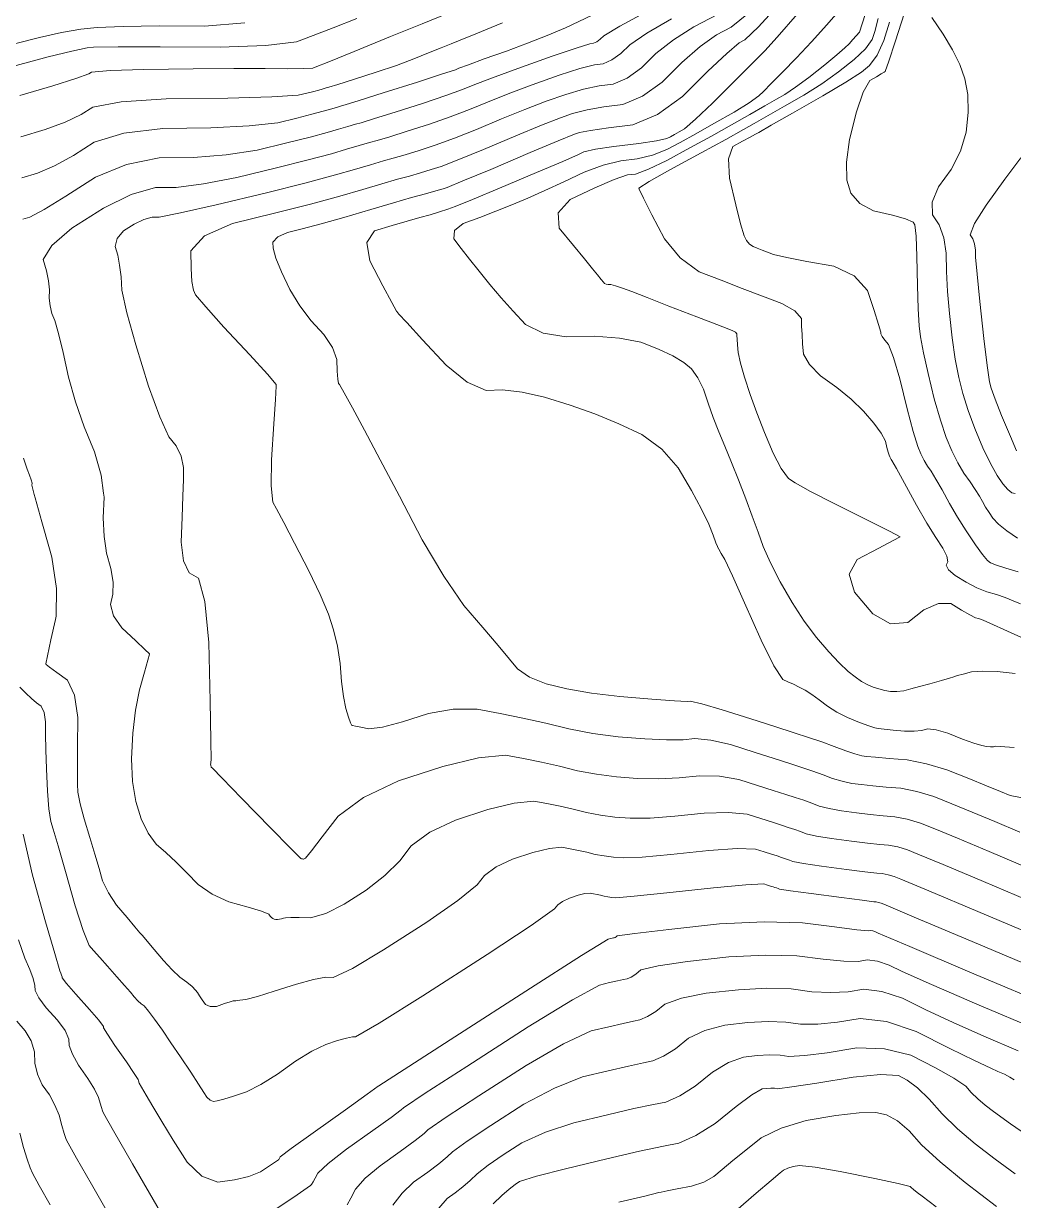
# Model space of a CAD drawing. Header units: inches. Extents: x 1337389 to 1347141, y 407035 to 414577.
# Drawn here: x 1341063.3 to 1341397, y 407256.9 to 407653.8 of the extents above; entities that cross this region are included whole.
import ezdxf

# ---------------------------------------------------------------- set-up
doc = ezdxf.new("R2010")
doc.units = ezdxf.units.IN
doc.header["$MEASUREMENT"] = 0
doc.layers.add('Topo', color=7, linetype='Continuous', lineweight=15, true_color=0x459900)

msp = doc.modelspace()

# ---------------------------------------------------------------- linework, layer by layer
at = {"layer": 'Topo'}
for points, elevation in [([(1341206.773, 407657.394), (1341197.7411, 407653.7419), (1341187.0558, 407649.405), (1341174.7169, 407644.382), (1341166.238, 407640.941), (1341161.6179, 407639.0811), (1341160.8588, 407638.803), (1341157.806, 407638.6339), (1341152.458, 407638.5771), (1341144.8168, 407638.63), (1341134.174, 407638.6001), (1341120.5309, 407638.487), (1341103.8872, 407638.2901), (1341092.4631, 407637.9491), (1341086.2589, 407637.463), (1341085.2741, 407636.833), (1341080.919, 407635.2969), (1341073.192, 407632.8569), (1341062.094, 407629.511)], 930), ([(1341274.1019, 407658.1591), (1341264.3882, 407652.8969), (1341258.9348, 407649.6711), (1341257.7449, 407648.4829), (1341256.5701, 407647.6441), (1341255.4109, 407647.1561), (1341254.2668, 407647.0171), (1341249.6487, 407645.5551), (1341241.5571, 407642.769), (1341229.9899, 407638.659), (1341221.087, 407635.414), (1341214.846, 407633.0331), (1341211.2681, 407631.517), (1341205.702, 407629.496), (1341198.1481, 407626.9689), (1341188.6059, 407623.9379), (1341181.5969, 407621.737), (1341177.1211, 407620.365), (1341175.179, 407619.823), (1341172.63, 407619.0901), (1341169.4741, 407618.1669), (1341165.7111, 407617.054), (1341159.8939, 407615.5109), (1341152.0231, 407613.539), (1341142.0971, 407611.138), (1341131.6229, 407609.4921), (1341120.6001, 407608.6011), (1341109.0291, 407608.464), (1341098.005, 407606.253), (1341087.529, 407601.968), (1341077.6, 407595.6089), (1341070.222, 407591.1399), (1341065.3939, 407588.563), (1341063.117, 407587.8761)], 915), ([(1341399.1681, 407381.165), (1341390.7461, 407384.7259), (1341383.1061, 407387.9002), (1341376.2501, 407390.6872), (1341370.176, 407393.0879), (1341364.4611, 407394.8241), (1341359.1029, 407395.8951), (1341354.103, 407396.2999), (1341349.673, 407396.7158), (1341345.812, 407397.1409), (1341342.5221, 407397.576), (1341339.265, 407398.2739), (1341336.0419, 407399.235), (1341332.854, 407400.4579), (1341329.397, 407401.702), (1341325.6719, 407402.967), (1341321.6792, 407404.253), (1341316.3451, 407405.957), (1341309.6699, 407408.08), (1341301.654, 407410.6222), (1341294.983, 407412.1719), (1341289.6561, 407412.7309), (1341285.672, 407412.2979), (1341280.032, 407412.2489), (1341272.735, 407412.5831), (1341263.7811, 407413.3008), (1341255.239, 407414.4161), (1341247.1082, 407415.9269), (1341239.3879, 407417.8348), (1341231.6721, 407419.5791), (1341223.958, 407421.1601), (1341216.248, 407422.576), (1341208.1951, 407422.569), (1341199.8001, 407421.1392), (1341191.0619, 407418.2838), (1341184.3519, 407416.561), (1341179.6689, 407415.97), (1341177.0129, 407416.5111), (1341175.176, 407416.868), (1341174.1571, 407417.0401), (1341173.9572, 407417.028), (1341173.5209, 407417.9949), (1341172.8519, 407419.941), (1341171.947, 407422.8671), (1341171.1791, 407426.844), (1341170.547, 407431.873), (1341170.0511, 407437.955), (1341169.1468, 407443.781), (1341167.8349, 407449.3531), (1341166.115, 407454.6689), (1341163.351, 407461.308), (1341159.542, 407469.2709), (1341154.688, 407478.5581), (1341151.046, 407485.5021), (1341148.6149, 407490.1051), (1341147.396, 407492.3649), (1341146.84, 407497.902), (1341146.947, 407506.7151), (1341147.7179, 407518.8041), (1341148.2271, 407527.056), (1341148.4742, 407531.4712), (1341148.458, 407532.048), (1341145.514, 407535.5701), (1341139.6401, 407542.0368), (1341130.837, 407551.4479), (1341124.7309, 407558.223), (1341121.3201, 407562.3621), (1341120.6059, 407563.8649), (1341120.0902, 407566.8231), (1341119.7729, 407571.236), (1341119.6531, 407577.1051), (1341124.3121, 407582.1641), (1341133.749, 407586.412), (1341147.9649, 407589.8511), (1341160.0198, 407592.9068), (1341169.9159, 407595.5788), (1341177.653, 407597.8679), (1341184.1411, 407599.766), (1341189.3811, 407601.272), (1341193.374, 407602.386), (1341197.1629, 407603.4879), (1341200.7493, 407604.5751), (1341204.131, 407605.6501), (1341210.019, 407607.906), (1341218.414, 407611.3441), (1341229.3161, 407615.964), (1341237.9489, 407619.53), (1341244.3141, 407622.0399), (1341248.4101, 407623.495), (1341253.2911, 407624.7261), (1341258.956, 407625.7319), (1341265.4059, 407626.513), (1341271.9428, 407629.2679), (1341278.5658, 407633.997), (1341285.278, 407640.6981), (1341291.3999, 407646.0269), (1341296.9339, 407649.9832), (1341301.8791, 407652.5649), (1341307.7582, 407657.252)], 900), ([(1341404.611, 407391.7856), (1341395.9838, 407393.4419), (1341392.6559, 407394.8489), (1341387.985, 407396.757), (1341381.9688, 407399.1649), (1341374.6099, 407402.0751), (1341367.684, 407404.178), (1341361.192, 407405.475), (1341355.1339, 407405.9669), (1341350.572, 407406.3639), (1341347.505, 407406.6659), (1341345.935, 407406.874), (1341343.5999, 407407.5063), (1341340.501, 407408.5643), (1341336.6369, 407410.046), (1341332.449, 407411.553), (1341327.9349, 407413.0861), (1341323.096, 407414.6442), (1341316.6331, 407416.709), (1341308.545, 407419.2811), (1341298.8329, 407422.3611), (1341292.0141, 407424.3769), (1341288.089, 407425.3291), (1341287.0569, 407425.2169), (1341282.7519, 407425.4319), (1341275.175, 407425.9739), (1341264.3251, 407426.844), (1341254.758, 407428.0009), (1341246.4729, 407429.445), (1341239.4701, 407431.1761), (1341233.92, 407433.4151), (1341229.8219, 407436.1639), (1341227.176, 407439.4222), (1341223.285, 407444.0721), (1341218.1492, 407450.114), (1341211.7691, 407457.5481), (1341204.9541, 407467.4059), (1341197.7039, 407479.6858), (1341190.0191, 407494.3899), (1341183.54, 407506.706), (1341178.267, 407516.632), (1341174.2001, 407524.171), (1341171.3821, 407529.3101), (1341169.814, 407532.0521), (1341169.4939, 407532.3939), (1341169.2469, 407533.9098), (1341169.0729, 407536.5979), (1341168.971, 407540.4588), (1341167.4669, 407544.568), (1341164.5609, 407548.926), (1341160.2529, 407553.5319), (1341156.438, 407558.584), (1341153.1189, 407564.0831), (1341150.294, 407570.029), (1341148.3961, 407574.6768), (1341147.4271, 407578.0269), (1341147.3851, 407580.079), (1341149.014, 407581.849), (1341152.3142, 407583.3341), (1341157.2858, 407584.5369), (1341163.6212, 407586.232), (1341171.318, 407588.421), (1341180.3788, 407591.1021), (1341187.9779, 407593.324), (1341194.1161, 407595.0881), (1341198.7918, 407596.3939), (1341202.3519, 407597.4039), (1341204.796, 407598.1211), (1341206.125, 407598.543), (1341211.458, 407600.709), (1341220.7959, 407604.6197), (1341234.1388, 407610.275), (1341243.5699, 407614.2351), (1341249.088, 407616.5002), (1341250.6947, 407617.071), (1341254.505, 407617.7829), (1341260.5189, 407618.637), (1341268.7369, 407619.6331), (1341277.0669, 407623.143), (1341285.507, 407629.168), (1341294.0579, 407637.7069), (1341300.404, 407643.737), (1341304.544, 407647.257), (1341306.479, 407648.2679), (1341311.0568, 407652.7169), (1341318.2799, 407660.605)], 895), ([(1341339.5031, 407659.5209), (1341334.1373, 407653.3641), (1341328.9533, 407647.62), (1341323.9501, 407642.289), (1341319.1302, 407637.37), (1341315.403, 407633.5789), (1341312.7701, 407630.9159), (1341311.2309, 407629.3789), (1341307.9239, 407627.0581), (1341302.8511, 407623.9543), (1341296.0099, 407620.0659), (1341289.953, 407616.664), (1341284.6799, 407613.7461), (1341280.192, 407611.313), (1341275.3589, 407609.468), (1341270.1828, 407608.2112), (1341264.6631, 407607.5419), (1341258.6959, 407606.0169), (1341252.2811, 407603.635), (1341245.419, 407600.3959), (1341239.0809, 407597.4891), (1341233.2679, 407594.915), (1341227.979, 407592.674), (1341222.5861, 407590.5058), (1341217.088, 407588.4121), (1341211.4859, 407586.3909), (1341208.5782, 407583.9761), (1341208.3642, 407581.1689), (1341210.8439, 407577.9669), (1341213.704, 407574.3421), (1341216.943, 407570.2929), (1341220.5619, 407565.8201), (1341224.361, 407561.3381), (1341228.339, 407556.8491), (1341232.4969, 407552.3512), (1341238.461, 407549.4371), (1341246.231, 407548.1058), (1341255.807, 407548.357), (1341264.1879, 407547.7559), (1341271.3751, 407546.3021), (1341277.3671, 407543.994), (1341282.2139, 407541.7399), (1341285.9159, 407539.5379), (1341288.4731, 407537.39), (1341290.6922, 407534.381), (1341292.5719, 407530.5121), (1341294.1141, 407525.7818), (1341295.83, 407520.993), (1341297.7189, 407516.144), (1341299.7801, 407511.2359), (1341301.9782, 407505.827), (1341304.3132, 407499.9179), (1341306.783, 407493.5079), (1341308.991, 407487.6281), (1341310.9371, 407482.2781), (1341312.6221, 407477.4569), (1341315.0981, 407471.8901), (1341318.366, 407465.5771), (1341322.4261, 407458.5171), (1341326.5129, 407452.2259), (1341330.6281, 407446.704), (1341334.7709, 407441.9518), (1341338.3239, 407438.161), (1341341.2869, 407435.3289), (1341343.66, 407433.4571), (1341345.869, 407431.954), (1341347.915, 407430.8201), (1341349.7978, 407430.054), (1341351.713, 407429.4221), (1341353.6581, 407428.922), (1341355.6349, 407428.5548), (1341357.762, 407428.5219), (1341360.0379, 407428.8239), (1341362.464, 407429.4602), (1341365.3991, 407430.2429), (1341368.8429, 407431.173), (1341372.7969, 407432.25), (1341375.5031, 407433.0101), (1341376.963, 407433.4539), (1341377.175, 407433.5809), (1341378.2301, 407433.9109), (1341380.1291, 407434.4429), (1341382.87, 407435.1779), (1341386.6921, 407435.4441), (1341391.5961, 407435.2418), (1341397.5821, 407434.5729)], 885), ([(1341360.3241, 407657.414), (1341357.205, 407647.664), (1341355.017, 407641.0779), (1341353.761, 407637.657), (1341353.438, 407637.4001), (1341352.47, 407636.8009), (1341350.858, 407635.859), (1341348.6021, 407634.575), (1341346.3449, 407630.6222), (1341344.0851, 407624.002), (1341341.8251, 407614.7151), (1341340.7629, 407607.0519), (1341340.8992, 407601.0149), (1341342.2349, 407596.603), (1341345.24, 407593.1639), (1341349.9149, 407590.6972), (1341356.2601, 407589.2021), (1341360.6809, 407587.9131), (1341363.178, 407586.829), (1341363.7519, 407585.9501), (1341364.1971, 407582.091), (1341364.514, 407575.25), (1341364.7009, 407565.4271), (1341364.9631, 407557.6318), (1341365.3, 407551.8639), (1341365.7118, 407548.123), (1341366.6911, 407542.7821), (1341368.239, 407535.8409), (1341370.3539, 407527.2989), (1341372.403, 407520.097), (1341374.3881, 407514.2351), (1341376.3069, 407509.7121), (1341378.2889, 407505.703), (1341380.334, 407502.2071), (1341382.4419, 407499.225), (1341384.1819, 407496.6271), (1341385.5539, 407494.4129), (1341386.559, 407492.583), (1341387.6428, 407490.743), (1341388.8053, 407488.89), (1341390.046, 407487.026), (1341392.0589, 407484.9608), (1341394.8459, 407482.6951), (1341398.4058, 407480.228)], 865), ([(1341137.921, 407654.0771), (1341124.2791, 407652.8841), (1341108.9759, 407652.9911), (1341096.9311, 407652.8649), (1341088.1449, 407652.5061), (1341082.6161, 407651.9139), (1341076.1249, 407650.787), (1341068.669, 407649.126), (1341060.2508, 407646.931)], 940), ([(1341175.619, 407655.4809), (1341167.6669, 407652.3181), (1341160.9211, 407649.7199), (1341155.381, 407647.685), (1341144.944, 407646.376), (1341129.6099, 407645.7919), (1341109.3802, 407645.933), (1341095.153, 407645.948), (1341086.932, 407645.837), (1341084.7139, 407645.5991), (1341079.6229, 407644.4991), (1341071.659, 407642.536), (1341060.822, 407639.7101)], 935), ([(1341062.435, 407615.6331), (1341070.5931, 407618.0919), (1341077.353, 407620.578), (1341082.7158, 407623.0911), (1341086.6822, 407625.6312), (1341096.2519, 407627.4069), (1341111.425, 407628.417), (1341132.201, 407628.6629), (1341147.0321, 407629.063), (1341155.9171, 407629.619), (1341158.8549, 407630.3301), (1341161.1859, 407630.914), (1341162.908, 407631.3699), (1341164.0219, 407631.7002), (1341164.9569, 407631.973), (1341165.7111, 407632.1901), (1341166.2861, 407632.3511), (1341169.2281, 407633.2709), (1341174.5369, 407634.949), (1341182.2121, 407637.3878), (1341188.993, 407639.6899), (1341194.878, 407641.857), (1341199.868, 407643.888), (1341204.051, 407645.586), (1341207.4271, 407646.9522), (1341209.9971, 407647.9851), (1341215.7881, 407650.3689), (1341224.7989, 407654.1019)], 925), ([(1341255.0499, 407656.6071), (1341246.0219, 407652.3381), (1341239.8299, 407649.765), (1341233.204, 407647.1622), (1341226.1451, 407644.529), (1341218.6518, 407641.8669), (1341213.2779, 407639.931), (1341210.023, 407638.7229), (1341208.886, 407638.2409), (1341204.263, 407636.6921), (1341196.1541, 407634.0761), (1341184.558, 407630.393), (1341176.4081, 407627.8199), (1341171.7041, 407626.358), (1341170.4451, 407626.0069), (1341168.7931, 407625.5321), (1341166.7479, 407624.934), (1341164.3101, 407624.2121), (1341160.5399, 407623.212), (1341155.4392, 407621.935), (1341149.0071, 407620.379), (1341139.3272, 407619.278), (1341126.4011, 407618.632), (1341110.227, 407618.4412), (1341097.1289, 407616.8301), (1341087.106, 407613.7999), (1341080.1579, 407609.3501), (1341073.7869, 407605.859), (1341067.9931, 407603.3272), (1341062.776, 407601.755)], 920), ([(1341281.7129, 407655.4339), (1341273.3919, 407650.607), (1341267.7159, 407646.68), (1341264.6861, 407643.6541), (1341261.694, 407641.519), (1341258.7431, 407640.275), (1341255.83, 407639.9221), (1341250.8633, 407638.6121), (1341243.841, 407636.344), (1341234.765, 407633.1191), (1341226.707, 407630.119), (1341219.6691, 407627.344), (1341213.65, 407624.793), (1341207.1411, 407622.299), (1341200.1421, 407619.8629), (1341192.653, 407617.4839), (1341186.786, 407615.654), (1341182.5389, 407614.372), (1341179.913, 407613.6391), (1341176.467, 407612.6491), (1341172.2, 407611.401), (1341167.1129, 407609.896), (1341159.2479, 407607.8099), (1341148.607, 407605.1438), (1341135.1869, 407601.8978), (1341123.9193, 407599.707), (1341114.7998, 407598.5699), (1341107.831, 407598.487), (1341099.635, 407596.1591), (1341090.212, 407591.5831), (1341079.561, 407584.762), (1341072.81, 407578.967), (1341069.96, 407574.1989), (1341071.0091, 407570.4572), (1341071.6899, 407567.0451), (1341072.002, 407563.962), (1341071.946, 407561.2089), (1341072.2319, 407558.5691), (1341072.8599, 407556.0429), (1341073.832, 407553.6302), (1341075.084, 407549.2489), (1341076.617, 407542.8992), (1341078.431, 407534.5801), (1341080.8051, 407526.2199), (1341083.74, 407517.817), (1341087.235, 407509.3721), (1341089.467, 407501.4492), (1341090.2609, 407495.3819)], 910), ([(1341297.2792, 407656.8631), (1341289.3231, 407652.708), (1341282.3959, 407648.3171), (1341276.4969, 407643.6891), (1341271.6259, 407638.8251), (1341266.8181, 407635.394), (1341262.0742, 407633.3943), (1341257.393, 407632.827), (1341252.077, 407631.669), (1341246.1261, 407629.9199), (1341239.539, 407627.5799), (1341232.328, 407624.824), (1341224.4931, 407621.654), (1341216.0318, 407618.0681), (1341208.5801, 407615.1022), (1341202.1361, 407612.7561), (1341196.7009, 407611.0298), (1341191.974, 407609.571), (1341187.956, 407608.379), (1341184.6469, 407607.4559), (1341180.3039, 407606.2071), (1341174.9271, 407604.6341), (1341168.515, 407602.737), (1341158.6029, 407600.1089), (1341145.1899, 407596.749), (1341128.2779, 407592.6581), (1341116.214, 407589.9209), (1341108.9989, 407588.5391), (1341106.634, 407588.5112), (1341103.851, 407587.72), (1341100.6521, 407586.1669), (1341097.036, 407583.851), (1341094.8978, 407581.3348), (1341094.238, 407578.619), (1341095.056, 407575.703), (1341095.6989, 407572.2761), (1341096.1679, 407568.3371), (1341096.4631, 407563.8859), (1341098.1118, 407556.264), (1341101.1159, 407545.4719), (1341105.4751, 407531.51), (1341109.2091, 407521.1712), (1341112.3169, 407514.4549), (1341114.7998, 407511.3619), (1341116.4429, 407507.9221), (1341117.2459, 407504.1341), (1341117.2101, 407499.9998), (1341117.063, 407494.4192), (1341116.8058, 407487.3911), (1341116.4401, 407478.917), (1341117.2291, 407472.653), (1341119.1732, 407468.601), (1341122.2731, 407466.7601), (1341124.4801, 407458.929), (1341125.7962, 407445.1098), (1341126.2201, 407425.3008), (1341126.478, 407412.0109), (1341126.572, 407405.2379), (1341126.5001, 407404.9819), (1341126.445, 407404.6959), (1341126.409, 407404.379), (1341126.39, 407404.0311), (1341126.4029, 407403.7211), (1341126.4471, 407403.45), (1341126.5221, 407403.216), (1341126.6151, 407403.0229), (1341126.7259, 407402.8689), (1341126.856, 407402.7559), (1341130.2159, 407399.3121), (1341136.8051, 407392.5358), (1341146.624, 407382.4281), (1341153.2731, 407375.6609), (1341156.7501, 407372.2339), (1341157.056, 407372.1471), (1341157.3151, 407372.0879), (1341157.5281, 407372.0549), (1341157.6939, 407372.048), (1341157.897, 407372.1031), (1341158.1373, 407372.22), (1341158.414, 407372.3979), (1341160.3761, 407374.8399), (1341164.0251, 407379.545), (1341169.359, 407386.5153), (1341177.9149, 407392.7951), (1341189.693, 407398.385), (1341204.692, 407403.286), (1341216.7171, 407406.1799), (1341225.7689, 407407.069), (1341231.8469, 407405.9519), (1341237.927, 407404.706), (1341244.009, 407403.3319), (1341250.0941, 407401.828), (1341256.5031, 407400.6361), (1341263.2372, 407399.7579), (1341270.295, 407399.192), (1341277.312, 407399.066), (1341284.288, 407399.3801), (1341291.2221, 407400.1329), (1341297.9521, 407399.9671), (1341304.476, 407398.8829), (1341310.794, 407396.879), (1341316.0561, 407395.205), (1341320.2612, 407393.862), (1341323.4089, 407392.8479), (1341326.345, 407391.8509), (1341329.07, 407390.871), (1341331.584, 407389.9061), (1341334.9299, 407389.0421), (1341339.1081, 407388.2789), (1341344.1191, 407387.6169), (1341348.7738, 407387.0683), (1341353.0719, 407386.6338), (1341357.013, 407386.3138), (1341361.2371, 407385.4701), (1341365.7431, 407384.102), (1341370.5311, 407382.2089), (1341378.2281, 407379.0422), (1341388.8351, 407374.6019), (1341402.3518, 407368.887)], 905), ([(1341324.206, 407657.0611), (1341317.3297, 407649.225), (1341313.2569, 407644.659), (1341311.988, 407643.364), (1341308.613, 407639.9761), (1341303.1338, 407634.4959), (1341295.5489, 407626.9229), (1341289.8947, 407621.5341), (1341286.1708, 407618.3302), (1341284.3772, 407617.3102), (1341282.7891, 407616.4179), (1341281.4069, 407615.6531), (1341280.2299, 407615.0151), (1341276.661, 407614.2529), (1341270.6999, 407613.365), (1341262.348, 407612.3529), (1341256.1811, 407611.3959), (1341252.1979, 407610.4931), (1341250.4011, 407609.645), (1341245.0701, 407607.3271), (1341236.203, 407603.5401), (1341223.8022, 407598.2849), (1341214.689, 407594.4759), (1341208.8651, 407592.114), (1341206.3301, 407591.1999), (1341203.495, 407590.2702), (1341200.3599, 407589.3259), (1341196.925, 407588.367), (1341192.6508, 407587.1411), (1341187.5368, 407585.6469), (1341181.5833, 407583.885), (1341179.0872, 407579.92), (1341180.0471, 407573.7529), (1341184.4649, 407565.382), (1341187.472, 407559.7219), (1341189.068, 407556.773), (1341189.2531, 407556.5327), (1341189.425, 407556.3139), (1341189.5832, 407556.1161), (1341189.727, 407555.9379), (1341192.4732, 407552.953), (1341197.822, 407547.1589), (1341205.7751, 407538.5582), (1341212.9229, 407532.8721), (1341219.2671, 407530.103), (1341224.808, 407530.248), (1341231.3751, 407529.465), (1341238.9691, 407527.7532), (1341247.5909, 407525.113), (1341255.9329, 407522.1491), (1341263.997, 407518.8629), (1341271.7818, 407515.253), (1341278.456, 407510.2929), (1341284.019, 407503.984), (1341288.471, 407496.3248), (1341291.916, 407489.982), (1341294.354, 407484.9542), (1341295.785, 407481.242), (1341296.7519, 407478.7281), (1341297.2559, 407477.4141), (1341297.296, 407477.298), (1341297.714, 407476.5401), (1341298.511, 407475.1401), (1341299.6851, 407473.0989), (1341302.316, 407467.5408), (1341306.4039, 407458.4679), (1341311.9491, 407445.88), (1341316.2339, 407437.2441), (1341319.2582, 407432.5621), (1341321.0229, 407431.832), (1341322.8721, 407430.9931), (1341324.8051, 407430.0441), (1341326.8219, 407428.9849), (1341329.0801, 407427.5572), (1341331.5809, 407425.7619), (1341334.3229, 407423.599), (1341337.506, 407421.6058), (1341341.131, 407419.7831), (1341345.1961, 407418.1301), (1341348.2728, 407416.96), (1341350.3621, 407416.272), (1341351.4629, 407416.0679), (1341353.493, 407415.8189), (1341356.452, 407415.525), (1341360.3389, 407415.1871), (1341363.5651, 407415.1389), (1341366.129, 407415.383), (1341368.031, 407415.918), (1341370.956, 407415.6188), (1341374.903, 407414.4869), (1341379.8741, 407412.522), (1341383.711, 407411.121), (1341386.414, 407410.284), (1341387.9821, 407410.011), (1341389.2741, 407409.8961), (1341390.2899, 407409.9372), (1341391.029, 407410.1349), (1341397.3351, 407409.616)], 890), ([(1341347.037, 407656.8279), (1341345.1199, 407650.8729), (1341344.0681, 407649.666), (1341342.8959, 407648.382), (1341341.6051, 407647.0199), (1341340.1939, 407645.5809), (1341337.474, 407643.2081), (1341333.4431, 407639.9021), (1341328.104, 407635.664), (1341323.617, 407632.3098), (1341319.9839, 407629.8421), (1341317.2039, 407628.259), (1341313.2769, 407626.025), (1341308.201, 407623.14), (1341301.9782, 407619.603), (1341295.2289, 407615.836), (1341287.9539, 407611.8382), (1341280.1541, 407607.6111), (1341274.058, 407604.6829), (1341269.666, 407603.0571), (1341266.9781, 407602.7309), (1341262.398, 407601.198), (1341255.924, 407598.4569), (1341247.556, 407594.507), (1341243.56, 407589.946), (1341243.934, 407584.7721), (1341248.6779, 407578.9851), (1341252.404, 407574.4311), (1341255.112, 407571.11), (1341256.801, 407569.021), (1341258.0491, 407567.4978), (1341258.8549, 407566.5389), (1341259.22, 407566.1449), (1341259.742, 407565.89), (1341260.4228, 407565.7729), (1341261.261, 407565.795), (1341262.8648, 407565.4071), (1341265.2328, 407564.61), (1341268.367, 407563.4039), (1341273.5869, 407561.381), (1341280.894, 407558.542), (1341290.2871, 407554.886), (1341297.0031, 407552.2779), (1341301.0399, 407550.7171), (1341302.3989, 407550.203), (1341303.3101, 407549.6802), (1341303.773, 407549.1501), (1341303.7861, 407548.6131), (1341303.8668, 407547.3949), (1341304.0131, 407545.497), (1341304.225, 407542.919), (1341304.9999, 407539.258), (1341306.337, 407534.5152), (1341308.237, 407528.6892), (1341310.483, 407522.4731), (1341313.0759, 407515.8671), (1341316.0151, 407508.8711), (1341318.7289, 407503.7102), (1341321.2181, 407500.3839), (1341323.4831, 407498.8919), (1341328.674, 407496.0459), (1341336.791, 407491.8451), (1341347.8349, 407486.29), (1341355.199, 407482.5839), (1341358.8919, 407480.7088), (1341356.4789, 407479.4281), (1341351.6501, 407476.902), (1341344.4081, 407473.115), (1341341.6599, 407468.1609), (1341343.4039, 407462.0409), (1341349.6419, 407454.7539), (1341355.634, 407451.3372), (1341361.3811, 407451.79), (1341366.882, 407456.112), (1341371.7491, 407458.2499), (1341375.9823, 407458.203), (1341379.5809, 407455.9709), (1341382.3292, 407454.382), (1341384.2272, 407453.436), (1341385.2741, 407453.134), (1341386.2331, 407452.8149), (1341387.103, 407452.4791), (1341387.8851, 407452.1262), (1341396.2821, 407448.337), (1341412.296, 407441.114)], 880), ([(1341351.4711, 407655.548), (1341350.2851, 407651.1379), (1341349.4289, 407648.4628), (1341347.1151, 407645.2951), (1341343.3421, 407641.636), (1341338.112, 407637.4829), (1341332.4549, 407633.4801), (1341326.3721, 407629.6249), (1341319.8621, 407625.9192), (1341314.2989, 407622.7518), (1341309.682, 407620.1263), (1341306.0109, 407618.0399), (1341300.042, 407614.7404), (1341291.774, 407610.2271), (1341281.2071, 407604.5001), (1341274.1959, 407600.5371), (1341270.741, 407598.3371), (1341270.8421, 407597.9009), (1341272.322, 407594.8919), (1341275.1821, 407589.3091), (1341279.423, 407581.154), (1341284.718, 407574.7571), (1341291.0669, 407570.1182), (1341298.4719, 407567.2359), (1341305.588, 407564.4909), (1341312.4161, 407561.882), (1341318.955, 407559.408), (1341323.3379, 407556.897), (1341325.5621, 407554.3468), (1341325.629, 407551.7581), (1341325.7669, 407548.897), (1341325.9771, 407545.7619), (1341326.258, 407542.3541), (1341328.2759, 407538.775), (1341332.031, 407535.0271), (1341337.523, 407531.109), (1341342.335, 407527.1458), (1341346.4661, 407523.1369), (1341349.9179, 407519.0819), (1341352.3917, 407515.6798), (1341353.889, 407512.9299), (1341354.408, 407510.834), (1341354.8281, 407509.2619), (1341355.1491, 407508.2139), (1341355.3709, 407507.6907), (1341355.6009, 407507.227), (1341355.8379, 407506.8221), (1341356.082, 407506.477), (1341357.5911, 407503.7941), (1341360.3672, 407498.7729), (1341364.4081, 407491.4151), (1341367.8951, 407485.3202), (1341370.826, 407480.4871), (1341373.2029, 407476.9179), (1341374.5752, 407474.1659), (1341374.9419, 407472.2322), (1341374.305, 407471.1159), (1341375.1209, 407469.603), (1341377.3881, 407467.6929), (1341381.108, 407465.3858), (1341384.6679, 407463.536), (1341388.0692, 407462.1431), (1341391.3101, 407461.207), (1341394.2772, 407460.218), (1341396.97, 407459.1778), (1341399.3879, 407458.086)], 875), ([(1341355.305, 407654.276), (1341353.3171, 407648.0632), (1341351.066, 407643.1871), (1341348.5521, 407639.646), (1341345.775, 407637.442), (1341340.5109, 407634.029), (1341332.7591, 407629.408), (1341322.52, 407623.5779), (1341315.3221, 407619.48), (1341311.1629, 407617.113), (1341310.0449, 407616.4771), (1341308.226, 407615.4721), (1341305.707, 407614.096), (1341302.4873, 407612.3511), (1341301.0282, 407608.2039), (1341301.3299, 407601.6539), (1341303.393, 407592.7021), (1341305.0361, 407586.2178), (1341306.2589, 407582.2051), (1341307.062, 407580.6601), (1341308.064, 407579.449), (1341309.267, 407578.5697), (1341310.6691, 407578.0251), (1341312.2859, 407577.403), (1341314.1201, 407576.704), (1341316.169, 407575.929), (1341320.587, 407574.892), (1341327.3741, 407573.5919), (1341336.5289, 407572.0291), (1341343.3689, 407568.742), (1341347.893, 407563.73), (1341350.101, 407556.9939), (1341351.579, 407552.3141), (1341352.328, 407549.6899), (1341352.3468, 407549.1219), (1341352.7849, 407548.2442), (1341353.642, 407547.0561), (1341354.9171, 407545.558), (1341356.6011, 407541.191), (1341358.6939, 407533.9561), (1341361.196, 407523.8519), (1341363.221, 407516.2751), (1341364.7691, 407511.2239), (1341365.8392, 407508.7012), (1341366.9451, 407506.4649), (1341368.086, 407504.5139), (1341369.262, 407502.851), (1341370.8869, 407500.21), (1341372.961, 407496.5931), (1341375.4839, 407491.9991), (1341378.204, 407487.3771), (1341381.123, 407482.7249), (1341384.2381, 407478.0451), (1341386.6451, 407474.696), (1341388.343, 407472.6791), (1341389.3319, 407471.994), (1341391.3758, 407471.1369), (1341394.4748, 407470.1091), (1341398.6281, 407468.9089)], 870), ([(1341369.484, 407655.8758), (1341373.3289, 407650.2781), (1341376.478, 407644.9681), (1341378.932, 407639.9451), (1341380.6889, 407635.2099), (1341381.628, 407629.8411), (1341381.751, 407623.8392), (1341381.057, 407617.2032), (1341379.1649, 407610.8011), (1341376.0771, 407604.6341), (1341371.791, 407598.702), (1341369.6839, 407593.5999), (1341369.7559, 407589.3281), (1341372.0051, 407585.886), (1341373.5429, 407581.5541), (1341374.3712, 407576.3329), (1341374.487, 407570.223), (1341374.8632, 407563.439), (1341375.4989, 407555.98), (1341376.3949, 407547.8492), (1341377.431, 407540.655), (1341378.6071, 407534.4), (1341379.9232, 407529.084), (1341381.723, 407523.3661), (1341384.0069, 407517.2451), (1341386.775, 407510.723), (1341389.2788, 407505.4429), (1341391.518, 407501.4051), (1341393.4938, 407498.6101), (1341395.1639, 407496.6729), (1341396.5299, 407495.5949), (1341397.5912, 407495.3749)], 860), ([(1341399.4959, 407608.497), (1341394.1601, 407601.3469), (1341387.8469, 407592.6079), (1341383.9319, 407586.3311), (1341382.4159, 407582.5178), (1341383.3001, 407581.167), (1341383.903, 407579.4658), (1341384.228, 407577.417), (1341384.2739, 407575.0178), (1341384.7639, 407569.2451), (1341385.699, 407560.0969), (1341387.0779, 407547.5739), (1341388.1699, 407538.5279), (1341388.9741, 407532.9598), (1341389.492, 407530.8689), (1341390.8449, 407527.1011), (1341393.0319, 407521.657), (1341396.053, 407514.5371), (1341398.099, 407509.7592)], 855), ([(1341063.2939, 407507.226), (1341064.488, 407503.5801), (1341065.3409, 407501.519), (1341065.901, 407499.9321), (1341066.167, 407498.8189), (1341066.14, 407498.1801), (1341066.93, 407495.0329)], 915), ([(1341066.93, 407495.0329), (1341067.2363, 407493.8111), (1341069.4552, 407485.711), (1341072.0251, 407476.614)], 915), ([(1341090.2609, 407495.3819), (1341090.4361, 407494.0478), (1341090.1409, 407487.1678), (1341090.43, 407480.867), (1341091.0321, 407476.91)], 910), ([(1341072.0251, 407476.614), (1341072.798, 407473.8799), (1341073.2701, 407470.819)], 915), ([(1341091.0321, 407476.91), (1341091.3011, 407475.143), (1341092.7559, 407469.9958), (1341093.4651, 407465.3969), (1341093.43, 407461.3449), (1341092.6489, 407457.8411), (1341093.6699, 407454.0589), (1341096.491, 407449.9989), (1341101.1141, 407445.661), (1341104.1951, 407442.744), (1341105.7339, 407441.2489), (1341105.732, 407441.1749), (1341105.1671, 407439.1269), (1341104.0399, 407435.1039), (1341102.3491, 407429.106), (1341101.068, 407422.231), (1341100.1951, 407414.478), (1341099.7309, 407405.8469), (1341100.0421, 407398.1611), (1341101.128, 407391.4181), (1341102.988, 407385.6201), (1341105.3001, 407380.8208), (1341108.066, 407377.0211), (1341111.284, 407374.219), (1341114.7159, 407371.0271), (1341118.3611, 407367.4449), (1341122.2201, 407363.473), (1341126.9509, 407360.2139), (1341132.5541, 407357.669), (1341139.0288, 407355.838), (1341143.508, 407354.4209), (1341145.9929, 407353.4189), (1341146.4819, 407352.832), (1341146.949, 407352.3618), (1341147.3931, 407352.0091), (1341147.8138, 407351.7751), (1341148.329, 407351.6519), (1341148.9369, 407351.642), (1341149.6379, 407351.7449), (1341150.324, 407351.8839), (1341150.993, 407352.06), (1341151.648, 407352.273), (1341153.3839, 407352.364), (1341156.2031, 407352.3339), (1341160.1042, 407352.183), (1341165.1741, 407353.6722), (1341171.413, 407356.7999), (1341178.822, 407361.5672), (1341185.0618, 407366.4452), (1341190.1319, 407371.432), (1341194.0328, 407376.529), (1341200.291, 407381.122), (1341208.905, 407385.211), (1341219.8751, 407388.7951), (1341228.6698, 407390.9119), (1341235.2901, 407391.5619), (1341239.735, 407390.745), (1341244.182, 407389.8339), (1341248.631, 407388.8281), (1341253.081, 407387.729), (1341257.768, 407386.8571), (1341262.6932, 407386.2151), (1341267.8551, 407385.8009), (1341274.5921, 407385.883), (1341282.903, 407386.4611), (1341292.789, 407387.535), (1341300.9212, 407387.762), (1341307.2971, 407387.1431), (1341311.9192, 407385.678), (1341315.7681, 407384.4541), (1341318.8429, 407383.4712), (1341321.1461, 407382.7299), (1341323.294, 407382), (1341325.2868, 407381.2829), (1341327.1261, 407380.5779), (1341330.595, 407379.811), (1341335.6952, 407378.9821), (1341342.4261, 407378.092), (1341347.875, 407377.4209), (1341352.04, 407376.9681), (1341354.924, 407376.7341), (1341358.0129, 407376.1169), (1341361.3089, 407375.116), (1341364.8109, 407373.731), (1341373.3499, 407370.1851), (1341386.9251, 407364.4783), (1341405.5359, 407356.6099)], 910), ([(1341073.2701, 407470.819), (1341074.429, 407463.308), (1341074.3471, 407453.995), (1341074.083, 407452.8092)], 915), ([(1341074.083, 407452.8092), (1341072.5529, 407445.9409), (1341071.374, 407440.555), (1341070.8091, 407437.839), (1341070.86, 407437.792), (1341070.893, 407437.7441), (1341070.909, 407437.6952), (1341070.9068, 407437.646), (1341072.106, 407436.7379), (1341074.5039, 407434.9732), (1341078.1019, 407432.349), (1341080.4679, 407427.3021), (1341081.6, 407419.83), (1341081.5, 407409.9339), (1341081.475, 407402.4301), (1341081.5251, 407397.3181), (1341081.6499, 407394.596), (1341082.3839, 407390.6822), (1341083.7289, 407385.574), (1341085.6819, 407379.272), (1341087.3721, 407373.699), (1341088.799, 407368.8528), (1341089.963, 407364.7341), (1341091.916, 407360.602), (1341094.6591, 407356.455), (1341098.1929, 407352.294), (1341100.8269, 407349.2099), (1341102.561, 407347.2029), (1341103.3951, 407346.2741), (1341104.9988, 407344.397), (1341107.3731, 407341.5721), (1341110.5169, 407337.7991), (1341113.4011, 407334.693), (1341116.0231, 407332.2558), (1341118.3839, 407330.4849), (1341120.1541, 407329.0231), (1341121.333, 407327.869), (1341121.92, 407327.023), (1341122.6639, 407325.9308), (1341123.5641, 407324.5941), (1341124.6201, 407323.012), (1341126.2258, 407322.2712), (1341128.3798, 407322.3709), (1341131.0831, 407323.312), (1341132.933, 407323.927), (1341133.928, 407324.214), (1341134.07, 407324.174), (1341134.845, 407324.247), (1341136.2542, 407324.4331), (1341138.2971, 407324.732), (1341142.1499, 407325.74), (1341147.811, 407327.4568), (1341155.281, 407329.883), (1341161.0829, 407331.4689), (1341165.217, 407332.214), (1341167.6831, 407332.1179), (1341174.174, 407335.174), (1341184.689, 407341.38), (1341199.2299, 407350.7371), (1341209.7469, 407358.0488), (1341216.2391, 407363.3179), (1341218.708, 407366.5441), (1341222.667, 407369.4491), (1341228.1167, 407372.0359), (1341235.0579, 407374.3039), (1341240.6231, 407375.6431), (1341244.8112, 407376.0549), (1341247.6239, 407375.5381), (1341250.4371, 407374.9611), (1341253.2521, 407374.3248), (1341256.0671, 407373.6291), (1341259.0331, 407373.0779), (1341262.1491, 407372.6719), (1341265.4151, 407372.41), (1341271.872, 407372.7001), (1341281.519, 407373.5421), (1341294.356, 407374.937), (1341303.8888, 407375.5579), (1341310.1191, 407375.404), (1341313.0439, 407374.4769), (1341315.4791, 407373.7021), (1341317.4259, 407373.0799), (1341318.8833, 407372.6109), (1341320.2419, 407372.1489), (1341321.504, 407371.6949), (1341322.667, 407371.2491), (1341326.26, 407370.5791), (1341332.2822, 407369.6849), (1341340.7329, 407368.567), (1341346.975, 407367.773), (1341351.0091, 407367.3021), (1341352.8341, 407367.1541), (1341354.7893, 407366.7629), (1341356.8749, 407366.1291), (1341359.092, 407365.2531), (1341368.472, 407361.3281), (1341385.0141, 407354.3552), (1341408.7199, 407344.3329)], 915), ([(1341062.0181, 407430.0099), (1341064.0641, 407427.939), (1341065.9469, 407426.181), (1341067.665, 407424.7351), (1341069.22, 407423.6021), (1341070.243, 407421.462), (1341070.7331, 407418.318), (1341070.691, 407414.1679), (1341070.7789, 407408.8889), (1341070.9949, 407402.48), (1341071.3421, 407394.941), (1341071.8451, 407389.0349), (1341072.5062, 407384.763), (1341073.3241, 407382.1229), (1341074.963, 407376.494), (1341077.422, 407367.8729), (1341080.702, 407356.261), (1341083.381, 407347.9411), (1341085.459, 407342.91), (1341086.9371, 407341.1711), (1341088.9879, 407338.8231), (1341091.6129, 407335.8661), (1341094.812, 407332.301), (1341097.3829, 407329.398), (1341099.3259, 407327.1589), (1341100.6392, 407325.5819), (1341101.844, 407324.284), (1341102.94, 407323.2659), (1341103.927, 407322.5261), (1341105.45, 407320.785), (1341107.5112, 407318.0429), (1341110.1089, 407314.2991), (1341112.9989, 407310.0682), (1341116.183, 407305.348), (1341119.661, 407300.1399), (1341122.314, 407296.1351), (1341124.142, 407293.3328), (1341125.1451, 407291.7328), (1341126.222, 407290.7191), (1341127.3719, 407290.292), (1341128.595, 407290.4511), (1341130.843, 407291.052), (1341134.1179, 407292.0932), (1341138.4179, 407293.577), (1341143.3391, 407296.0302), (1341148.8809, 407299.4531), (1341155.0452, 407303.846), (1341160.4859, 407307.2071), (1341165.2049, 407309.537), (1341169.202, 407310.8351), (1341172.2109, 407311.687), (1341174.2311, 407312.093), (1341175.262, 407312.0539), (1341183.173, 407316.676), (1341197.9661, 407325.9601), (1341219.639, 407339.9059), (1341234.4319, 407349.654), (1341242.3471, 407355.2051), (1341243.382, 407356.558), (1341245.043, 407357.777), (1341247.329, 407358.862), (1341250.2411, 407359.813), (1341252.5749, 407360.3749), (1341254.3319, 407360.548), (1341255.5121, 407360.331), (1341256.692, 407360.0891), (1341257.8729, 407359.822), (1341259.054, 407359.5299), (1341260.298, 407359.2991), (1341261.6052, 407359.128), (1341262.975, 407359.0178), (1341269.1509, 407359.517), (1341280.1339, 407360.6241), (1341295.9228, 407362.339), (1341306.858, 407363.3527), (1341312.94, 407363.665), (1341314.1679, 407363.275), (1341315.1911, 407362.95), (1341316.0079, 407362.6889), (1341316.62, 407362.4922), (1341317.1909, 407362.298), (1341317.7201, 407362.108), (1341318.2091, 407361.9197), (1341321.9251, 407361.347), (1341328.8691, 407360.388), (1341339.0398, 407359.0429), (1341346.0759, 407358.125), (1341349.9782, 407357.6352), (1341350.744, 407357.5729), (1341351.5661, 407357.4091), (1341352.4421, 407357.1429), (1341353.3728, 407356.775), (1341363.594, 407352.471), (1341383.104, 407344.231), (1341411.9039, 407332.055)], 920), ([(1341102.0281, 407297.2301), (1341101.9148, 407297.6522), (1341100.5609, 407299.776), (1341097.966, 407303.6021), (1341094.13, 407309.1291), (1341091.5671, 407312.9729), (1341090.2771, 407315.1331), (1341090.2599, 407315.6091), (1341088.6981, 407317.6539), (1341085.5911, 407321.2672), (1341080.94, 407326.4492), (1341077.8381, 407330.023), (1341076.2849, 407331.9891), (1341076.2801, 407332.3471), (1341076.1541, 407332.8649), (1341075.9081, 407333.5431), (1341075.542, 407334.3799), (1341073.82, 407340.1661), (1341070.744, 407350.9002), (1341066.314, 407366.5829), (1341063.2041, 407380.43)], 925), ([(1341412.3231, 407321.2531), (1341382.3628, 407333.9191), (1341362.0731, 407342.5221), (1341351.4508, 407347.0619), (1341350.498, 407347.5391), (1341349.6499, 407347.822), (1341348.9059, 407347.91), (1341348.2661, 407347.804), (1341344.216, 407348.2129), (1341336.754, 407349.136), (1341325.8811, 407350.573), (1341312.9438, 407350.914), (1341297.943, 407350.157), (1341280.877, 407348.304), (1341269.376, 407346.9679), (1341263.4382, 407346.15), (1341263.0651, 407345.85), (1341262.7259, 407345.6328), (1341262.42, 407345.4991), (1341262.1481, 407345.4481), (1341261.7229, 407345.3559), (1341261.1441, 407345.222), (1341260.4119, 407345.046), (1341251.4271, 407339.466), (1341234.188, 407328.481), (1341208.695, 407312.0919), (1341191.648, 407301.115), (1341183.0459, 407295.5519), (1341182.89, 407295.4019), (1341179.1491, 407292.7139), (1341171.8238, 407287.4889), (1341160.915, 407279.7249), (1341153.5779, 407274.423), (1341149.8141, 407271.5832), (1341149.6229, 407271.2039), (1341149.468, 407270.9211), (1341149.3499, 407270.7352), (1341149.268, 407270.6441), (1341148.21, 407269.9191), (1341146.175, 407268.5601), (1341143.162, 407266.5661), (1341139.2581, 407264.9911), (1341134.464, 407263.833), (1341128.779, 407263.0929), (1341123.432, 407265.082), (1341118.4241, 407269.7991), (1341113.7532, 407277.2439), (1341109.8931, 407283.501), (1341106.8421, 407288.5692), (1341104.602, 407292.4479), (1341103.084, 407295.087), (1341102.2879, 407296.4868), (1341102.2139, 407296.6482), (1341102.1278, 407296.895), (1341102.0281, 407297.2301)], 925), ([(1341061.645, 407344.844), (1341063.7931, 407338.6411), (1341065.4621, 407334.832), (1341066.582, 407331.748), (1341067.1529, 407329.391), (1341067.1748, 407327.759), (1341068.4482, 407325.2688), (1341070.9729, 407321.9199), (1341074.749, 407317.713), (1341077.292, 407314.1879), (1341078.603, 407311.344), (1341078.6811, 407309.1803), (1341079.7708, 407306.2429), (1341081.874, 407302.5299), (1341084.9879, 407298.0421), (1341087.235, 407294.4129), (1341088.6139, 407291.641), (1341089.1251, 407289.7261), (1341089.5779, 407288.2081), (1341089.9709, 407287.0838), (1341090.305, 407286.3561), (1341093.6719, 407280.4259), (1341100.0729, 407269.2929), (1341109.5081, 407252.9582)], 930), ([(1341146.9839, 407253.1109), (1341155.5531, 407258.8369), (1341160.0209, 407261.9041), (1341160.3892, 407262.3139), (1341160.924, 407263.1589), (1341161.625, 407264.44), (1341162.492, 407266.1569), (1341166.0229, 407269.4029), (1341172.2171, 407274.1769), (1341181.0739, 407280.4799), (1341187.2158, 407284.91), (1341190.643, 407287.4658), (1341191.3541, 407288.149), (1341198.7269, 407293.04), (1341212.7629, 407302.139), (1341233.4609, 407315.4469), (1341248.384, 407324.5882), (1341257.53, 407329.562), (1341260.9011, 407330.369), (1341263.565, 407330.9859), (1341265.524, 407331.4111), (1341266.7758, 407331.6461), (1341268.1841, 407332.2632), (1341269.7459, 407333.2631), (1341271.4639, 407334.6449), (1341277.268, 407336.0731), (1341287.156, 407337.5451), (1341301.1289, 407339.063), (1341313.4121, 407339.682), (1341324.0051, 407339.4029), (1341332.908, 407338.2263), (1341339.8289, 407337.6051), (1341344.769, 407337.54), (1341347.7271, 407338.03), (1341351.1691, 407337.6219), (1341355.094, 407336.3129), (1341359.502, 407334.1061), (1341369.3709, 407329.7041), (1341384.701, 407323.1081), (1341405.491, 407314.318)], 930), ([(1341172.38, 407255.3968), (1341173.6279, 407257.676), (1341175.171, 407260.731), (1341178.4681, 407264.3821), (1341183.519, 407268.6289), (1341190.325, 407273.472), (1341195.2837, 407277.105), (1341198.396, 407279.5298), (1341199.6611, 407280.7459), (1341205.8071, 407284.965), (1341216.8309, 407292.1869), (1341232.735, 407302.412), (1341245.3409, 407309.709), (1341254.6481, 407314.0771), (1341260.6568, 407315.5161), (1341265.407, 407316.616), (1341268.8989, 407317.3742), (1341271.1319, 407317.7931), (1341273.6409, 407318.894), (1341276.428, 407320.6758), (1341279.4911, 407323.1399), (1341285.1589, 407325.177), (1341293.434, 407326.7859), (1341304.3148, 407327.9679), (1341313.8801, 407328.4499), (1341322.1288, 407328.2333), (1341329.0619, 407327.3168), (1341335.443, 407326.9969), (1341341.272, 407327.2749), (1341346.5492, 407328.1509), (1341352.6878, 407327.4222), (1341359.689, 407325.0878), (1341367.5519, 407321.1491), (1341376.6679, 407316.8859), (1341387.0378, 407312.2972), (1341398.6601, 407307.3841)], 935), ([(1341061.005, 407317.392), (1341063.9059, 407314.16), (1341065.886, 407310.7219), (1341066.946, 407307.078), (1341067.086, 407303.2281), (1341067.9759, 407299.5119), (1341069.6168, 407295.93), (1341072.0099, 407292.483), (1341073.908, 407289.0489), (1341075.3119, 407285.629), (1341076.223, 407282.223), (1341077.0282, 407279.5199), (1341077.727, 407277.521), (1341078.322, 407276.2249), (1341081.133, 407271.1789), (1341086.163, 407262.3821), (1341093.41, 407249.8348)], 935), ([(1341187.8489, 407255.305), (1341190.913, 407259.3609), (1341194.8212, 407263.0801), (1341199.575, 407266.4631), (1341203.3511, 407269.3009), (1341206.1491, 407271.5949), (1341207.9691, 407273.3438), (1341212.8861, 407276.89), (1341220.8991, 407282.2351), (1341232.0089, 407289.3779), (1341242.2982, 407294.8299), (1341251.7661, 407298.592), (1341260.4129, 407300.6629), (1341267.2489, 407302.245), (1341272.2739, 407303.3379), (1341275.4869, 407303.9399), (1341279.0987, 407305.5241), (1341283.1091, 407308.0889), (1341287.517, 407311.6353), (1341293.0509, 407314.2811), (1341299.713, 407316.027), (1341307.502, 407316.8731), (1341314.3491, 407317.2189), (1341320.2529, 407317.063), (1341325.216, 407316.407), (1341331.0559, 407316.39), (1341337.774, 407317.011), (1341345.3701, 407318.2712), (1341354.207, 407317.2211), (1341364.2839, 407313.8621), (1341375.603, 407308.1929), (1341383.966, 407304.0679), (1341389.3752, 407301.4871), (1341391.8279, 407300.4499), (1341393.973, 407299.461), (1341395.8101, 407298.5219), (1341397.3381, 407297.631)], 940), ([(1341203.3579, 407254.34), (1341206.124, 407257.532), (1341208.8251, 407259.4542), (1341211.4182, 407261.497), (1341213.9021, 407263.6589), (1341216.2771, 407265.9409), (1341219.966, 407268.816), (1341224.9668, 407272.283), (1341231.283, 407276.343), (1341239.2551, 407279.9509), (1341248.884, 407283.107), (1341260.169, 407285.811), (1341269.0912, 407287.875), (1341275.6491, 407289.3009), (1341279.8431, 407290.0871), (1341284.5568, 407292.1543), (1341289.7899, 407295.502), (1341295.5431, 407300.13), (1341300.9431, 407303.3859), (1341305.9919, 407305.2689), (1341310.6879, 407305.779), (1341314.8171, 407305.9869), (1341318.377, 407305.893), (1341321.3691, 407305.497), (1341326.669, 407305.7818), (1341334.2772, 407306.747), (1341344.1909, 407308.3911), (1341353.581, 407308.0958), (1341362.4449, 407305.859), (1341370.7841, 407301.6829), (1341376.96, 407298.1979), (1341380.9741, 407295.4051), (1341382.8249, 407293.3051), (1341385.0071, 407291.1841), (1341387.5211, 407289.042), (1341390.367, 407286.8791), (1341396.089, 407282.8), (1341404.6862, 407276.8038)], 945), ([(1341397.6461, 407265.895), (1341390.868, 407270.884), (1341384.137, 407276), (1341378.1901, 407281.0659), (1341373.0281, 407286.084), (1341368.6501, 407291.052), (1341364.7281, 407294.8671), (1341361.2632, 407297.527), (1341358.2551, 407299.034), (1341352.171, 407299.362), (1341343.0132, 407298.512), (1341330.7788, 407296.4819), (1341322.2832, 407295.174), (1341317.523, 407294.588), (1341316.5009, 407294.7229), (1341315.2851, 407294.7549), (1341313.875, 407294.6841), (1341312.2711, 407294.51), (1341308.8352, 407292.4898), (1341303.5689, 407288.625), (1341296.471, 407282.9149), (1341290.014, 407278.7839), (1341284.199, 407276.2338), (1341279.0239, 407275.264), (1341270.933, 407273.5051), (1341259.926, 407270.958), (1341246.001, 407267.622), (1341236.2119, 407265.072), (1341230.5559, 407263.309), (1341229.036, 407262.3311), (1341227.0452, 407260.741), (1341224.5849, 407258.5378), (1341221.6551, 407255.723)], 950), ([(1341391.369, 407254.8891), (1341380.753, 407262.957), (1341372.2962, 407269.901), (1341365.9992, 407275.7211), (1341361.8619, 407280.4151), (1341357.928, 407283.784), (1341354.195, 407285.8249), (1341350.6649, 407286.5389), (1341344.9831, 407286.444), (1341337.149, 407285.54), (1341327.1629, 407283.8271), (1341318.7861, 407281.3149), (1341312.0159, 407278.0048), (1341306.8539, 407273.8972), (1341302.4761, 407270.3579), (1341298.8831, 407267.386), (1341296.073, 407264.983), (1341292.6039, 407263.0818), (1341288.4759, 407261.6821), (1341283.6879, 407260.784), (1341280.2701, 407260.1299), (1341278.221, 407259.719), (1341277.5412, 407259.5511), (1341272.7959, 407258.4097), (1341263.9849, 407256.2978)], 955), ([(1341062.0108, 407279.6179), (1341063.32, 407274.7192), (1341064.4779, 407270.832), (1341065.4841, 407267.9568), (1341066.3381, 407266.094), (1341068.594, 407261.932), (1341072.252, 407255.471)], 940), ([(1341303.412, 407253.4408), (1341310.3481, 407259.3729), (1341315.3411, 407263.6221), (1341318.3911, 407266.187), (1341319.4989, 407267.0691), (1341320.9509, 407267.779), (1341322.7489, 407268.3182), (1341324.8918, 407268.6859), (1341330.1981, 407268.1461), (1341338.669, 407266.6989), (1341350.304, 407264.3439), (1341358.163, 407262.6569), (1341362.248, 407261.638), (1341362.557, 407261.2871), (1341363.3369, 407260.6172), (1341364.587, 407259.6287), (1341366.3081, 407258.321), (1341371.028, 407254.8131)], 960)]:
    msp.add_lwpolyline(points, dxfattribs=dict(at, elevation=elevation))

doc.saveas('drawing.dxf')
